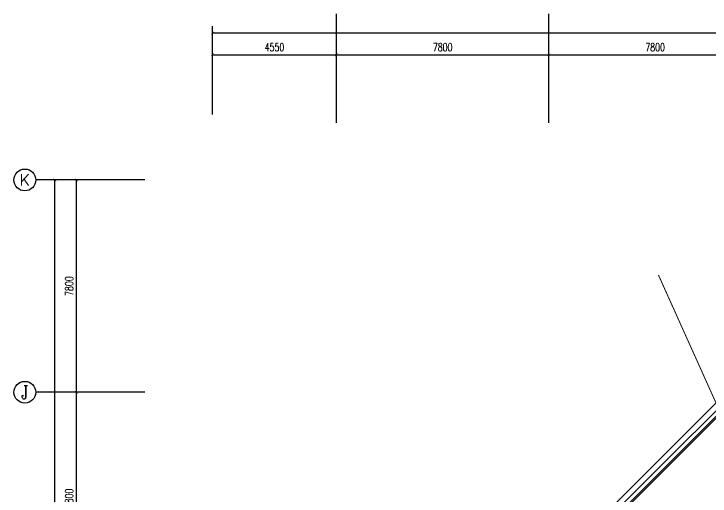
# Model space of a CAD drawing. Header units: millimetres. Extents: x 2680932 to 6187768, y 127588 to 383208.
# Drawn here: x 3057789 to 3083346, y 198614 to 216327 of the extents above; entities that cross this region are included whole.
import ezdxf
from ezdxf.enums import TextEntityAlignment as Align

# ---------------------------------------------------------------- set-up
doc = ezdxf.new("R2010")
doc.units = ezdxf.units.MM
doc.header["$LTSCALE"] = 20
for name, color, linetype in [('AXIS', 3, 'Continuous'), ('AXIS_TEXT', 7, 'Continuous'), ('WIRE-照明', 1, 'Continuous'), ('装饰一', 201, 'Continuous'), ('阳台栏杆', 149, 'Continuous')]:
    doc.layers.add(name, color=color, linetype=linetype)
doc.styles.add('_TCH_AXIS', font='COMPLEX', dxfattribs={"bigfont": 'GBCBIG'})
doc.styles.add('_TCH_DIM_T3', font='SIMPLEX', dxfattribs={"width": 0.705882, "bigfont": 'GBCBIG'})
doc.styles.add('COMPLEX', font='complex')
doc.dimstyles.new('_TCH_ARCH&&100', dxfattribs={"dimtxt": 297.5, "dimasz": 100, "dimexe": 250, "dimexo": 300, "dimgap": 126.25, "dimtad": 1, "dimdec": 0, "dimzin": 0, "dimdsep": 46, "dimtxsty": '_TCH_DIM_T3', "dimblk": 'ARCHTICK', "dimcen": 0.09, "dimclrt": 7, "dimazin": 2, "dimtfac": 1, "dimtdec": 0, "dimtix": 1, "dimtmove": 2, "dimatfit": 3, "dimfxl": 1, "dimtolj": 1, "dimtzin": 0, "dimarcsym": 0})

# ---------------------------------------------------------------- blocks, each defined once
blk = doc.blocks.new('_ArchTick')
at = {"color": 0, "linetype": 'ByBlock', "lineweight": -3, "const_width": 0.15}
blk.add_lwpolyline([(-0.5, -0.5), (0.5, 0.5)], dxfattribs=at)
blk = doc.blocks.new('*D294')
at = {"layer": 'AXIS', "color": 0, "lineweight": -2, "transparency": 16777216}
for p, q in [((3065079, 212627), (3065079, 215077)), ((3069629, 212627), (3069629, 215077)), ((3065079, 214827), (3069629, 214827))]:
    blk.add_line(p, q, dxfattribs=at)
at = {"layer": 'Defpoints', "color": 0, "transparency": 16777216}
for p in [(3069629, 214827), (3065079, 212327), (3069629, 212327)]:
    blk.add_point(p, dxfattribs=at)
at = {"layer": 'AXIS', "color": 0, "lineweight": -2, "transparency": 16777216, "xscale": 100, "yscale": 100, "zscale": 100, "rotation": 180}
blk.add_blockref('_ArchTick', (3065079, 214827), dxfattribs=at)
at = {"layer": 'AXIS', "color": 0, "lineweight": -2, "transparency": 16777216, "xscale": 100, "yscale": 100, "zscale": 100}
blk.add_blockref('_ArchTick', (3069629, 214827), dxfattribs=at)
at = {"layer": 'AXIS', "color": 7, "transparency": 16777216, "insert": (3067354, 215102), "char_height": 297.5, "attachment_point": 5, "style": '_TCH_DIM_T3'}
blk.add_mtext('\\A1;4550', dxfattribs=at)
blk = doc.blocks.new('*D295')
at = {"layer": 'AXIS', "color": 0, "lineweight": -2, "transparency": 16777216}
for p, q in [((3069629, 212627), (3069629, 215077)), ((3077429, 212627), (3077429, 215077)), ((3069629, 214827), (3077429, 214827))]:
    blk.add_line(p, q, dxfattribs=at)
at = {"layer": 'Defpoints', "color": 0, "transparency": 16777216}
for p in [(3077429, 214827), (3069629, 212327), (3077429, 212327)]:
    blk.add_point(p, dxfattribs=at)
at = {"layer": 'AXIS', "color": 0, "lineweight": -2, "transparency": 16777216, "xscale": 100, "yscale": 100, "zscale": 100, "rotation": 180}
blk.add_blockref('_ArchTick', (3069629, 214827), dxfattribs=at)
at = {"layer": 'AXIS', "color": 0, "lineweight": -2, "transparency": 16777216, "xscale": 100, "yscale": 100, "zscale": 100}
blk.add_blockref('_ArchTick', (3077429, 214827), dxfattribs=at)
at = {"layer": 'AXIS', "color": 7, "transparency": 16777216, "insert": (3073529, 215102), "char_height": 297.5, "attachment_point": 5, "style": '_TCH_DIM_T3'}
blk.add_mtext('\\A1;7800', dxfattribs=at)
blk = doc.blocks.new('*D296')
at = {"layer": 'AXIS', "color": 0, "lineweight": -2, "transparency": 16777216}
for p, q in [((3077429, 212627), (3077429, 215077)), ((3085229, 212627), (3085229, 215077)), ((3077429, 214827), (3085229, 214827))]:
    blk.add_line(p, q, dxfattribs=at)
at = {"layer": 'Defpoints', "color": 0, "transparency": 16777216}
for p in [(3085229, 214827), (3077429, 212327), (3085229, 212327)]:
    blk.add_point(p, dxfattribs=at)
at = {"layer": 'AXIS', "color": 0, "lineweight": -2, "transparency": 16777216, "xscale": 100, "yscale": 100, "zscale": 100, "rotation": 180}
blk.add_blockref('_ArchTick', (3077429, 214827), dxfattribs=at)
at = {"layer": 'AXIS', "color": 0, "lineweight": -2, "transparency": 16777216, "xscale": 100, "yscale": 100, "zscale": 100}
blk.add_blockref('_ArchTick', (3085229, 214827), dxfattribs=at)
at = {"layer": 'AXIS', "color": 7, "transparency": 16777216, "insert": (3081329, 215102), "char_height": 297.5, "attachment_point": 5, "style": '_TCH_DIM_T3'}
blk.add_mtext('\\A1;7800', dxfattribs=at)
blk = doc.blocks.new('*D301')
at = {"layer": 'AXIS', "color": 0, "lineweight": -2, "transparency": 16777216}
for p, q in [((3065079, 212627), (3065079, 215877)), ((3116429, 212627), (3116429, 215877)), ((3065079, 215627), (3116429, 215627))]:
    blk.add_line(p, q, dxfattribs=at)
at = {"layer": 'Defpoints', "color": 0, "transparency": 16777216}
for p in [(3116429, 215627), (3065079, 212327), (3116429, 212327)]:
    blk.add_point(p, dxfattribs=at)
at = {"layer": 'AXIS', "color": 0, "lineweight": -2, "transparency": 16777216, "xscale": 100, "yscale": 100, "zscale": 100, "rotation": 180}
blk.add_blockref('_ArchTick', (3065079, 215627), dxfattribs=at)
at = {"layer": 'AXIS', "color": 0, "lineweight": -2, "transparency": 16777216, "xscale": 100, "yscale": 100, "zscale": 100}
blk.add_blockref('_ArchTick', (3116429, 215627), dxfattribs=at)
at = {"layer": 'AXIS', "color": 7, "transparency": 16777216, "insert": (3090754, 215902), "char_height": 297.5, "attachment_point": 5, "style": '_TCH_DIM_T3'}
blk.add_mtext('\\A1;51350', dxfattribs=at)
blk = doc.blocks.new('*D308')
at = {"layer": 'AXIS', "color": 0, "lineweight": -2, "transparency": 16777216}
for p, q in [((3062289, 202427), (3059839, 202427)), ((3060089, 194627), (3060089, 202427)), ((3062289, 194627), (3059839, 194627))]:
    blk.add_line(p, q, dxfattribs=at)
at = {"layer": 'Defpoints', "color": 0, "transparency": 16777216}
for p in [(3060089, 202427), (3062589, 202427), (3062589, 194627)]:
    blk.add_point(p, dxfattribs=at)
at = {"layer": 'AXIS', "color": 0, "lineweight": -2, "transparency": 16777216, "xscale": 100, "yscale": 100, "zscale": 100}
for p, rotation in [((3060089, 202427), 90), ((3060089, 194627), 270)]:
    blk.add_blockref('_ArchTick', p, dxfattribs=dict(at, rotation=rotation))
at = {"layer": 'AXIS', "color": 7, "transparency": 16777216, "insert": (3059814, 198527), "char_height": 297.5, "attachment_point": 5, "rotation": 90, "style": '_TCH_DIM_T3'}
blk.add_mtext('\\A1;7800', dxfattribs=at)
blk = doc.blocks.new('*D309')
at = {"layer": 'AXIS', "color": 0, "lineweight": -2, "transparency": 16777216}
for p, q in [((3062289, 210227), (3059839, 210227)), ((3060089, 202427), (3060089, 210227)), ((3062289, 202427), (3059839, 202427))]:
    blk.add_line(p, q, dxfattribs=at)
at = {"layer": 'Defpoints', "color": 0, "transparency": 16777216}
for p in [(3060089, 210227), (3062589, 210227), (3062589, 202427)]:
    blk.add_point(p, dxfattribs=at)
at = {"layer": 'AXIS', "color": 0, "lineweight": -2, "transparency": 16777216, "xscale": 100, "yscale": 100, "zscale": 100}
for p, rotation in [((3060089, 210227), 90), ((3060089, 202427), 270)]:
    blk.add_blockref('_ArchTick', p, dxfattribs=dict(at, rotation=rotation))
at = {"layer": 'AXIS', "color": 7, "transparency": 16777216, "insert": (3059814, 206327), "char_height": 297.5, "attachment_point": 5, "rotation": 90, "style": '_TCH_DIM_T3'}
blk.add_mtext('\\A1;7800', dxfattribs=at)
blk = doc.blocks.new('*D310')
at = {"layer": 'AXIS', "color": 0, "lineweight": -2, "transparency": 16777216}
for p, q in [((3062289, 210227), (3059039, 210227)), ((3059289, 147827), (3059289, 210227)), ((3062289, 147827), (3059039, 147827))]:
    blk.add_line(p, q, dxfattribs=at)
at = {"layer": 'Defpoints', "color": 0, "transparency": 16777216}
for p in [(3059289, 210227), (3062589, 210227), (3062589, 147827)]:
    blk.add_point(p, dxfattribs=at)
at = {"layer": 'AXIS', "color": 0, "lineweight": -2, "transparency": 16777216, "xscale": 100, "yscale": 100, "zscale": 100}
for p, rotation in [((3059289, 210227), 90), ((3059289, 147827), 270)]:
    blk.add_blockref('_ArchTick', p, dxfattribs=dict(at, rotation=rotation))
at = {"layer": 'AXIS', "color": 7, "transparency": 16777216, "insert": (3059014, 179027), "char_height": 297.5, "attachment_point": 5, "rotation": 90, "style": '_TCH_DIM_T3'}
blk.add_mtext('\\A1;62400', dxfattribs=at)
blk = doc.blocks.new('_AXISO')
blk.add_circle((0, 0), 0.5)
at = {"layer": 'AXIS_TEXT', "style": 'COMPLEX', "width": 1.041667}
blk.add_attdef('A', text='', height=0.56, dxfattribs=at).set_placement((-0.25, -0.28), (0.25, -0.28), align=Align.FIT)

msp = doc.modelspace()

# ---------------------------------------------------------------- linework, layer by layer
at = {"layer": 'AXIS'}
for p, q in [((3069629.1, 212327), (3069629.1, 216327)), ((3077429.1, 212327), (3077429.1, 216327)), ((3062589.1, 210227), (3058589.1, 210227)), ((3062589.1, 202427), (3058589.1, 202427))]:
    msp.add_line(p, q, dxfattribs=at)
at = {"layer": 'WIRE-照明', "color": 0, "linetype": 'Continuous', "const_width": 35}
msp.add_lwpolyline([(3081449.1, 206738.1), (3089387.9, 189076.6)], dxfattribs=at)
at = {"layer": '装饰一'}
for points in [[(3118431, 178935.7), (3117843.2, 206444, 0.4192246), (3115663, 208497.6), (3089588.7, 207494.7, 0.1889402), (3088585.7, 207056.5), (3064713.2, 183184, 0.1951669), (3064274, 182145), (3063786.7, 148357.2, 0.4109331), (3065540.4, 146531.9), (3093206.1, 145822.5, 0.4559937), (3095651.8, 148496.8), (3095284, 151684.5, -0.4333475), (3116442.2, 176793.8, 0.4050511)], [(3118231.1, 178931.4), (3117643.3, 206439.7, 0.4192246), (3115670.7, 208297.7), (3089596.4, 207294.9, 0.1889402), (3088727.1, 206915.1), (3064854.6, 183042.6, 0.1951669), (3064474, 182142.1), (3063986.7, 148354.4, 0.4109331), (3065545.5, 146731.8), (3093211.2, 146022.4, 0.4559937), (3095453.1, 148473.9), (3095085.3, 151661.3, -0.4333439), (3116431.7, 176993.5, 0.4050511)]]:
    msp.add_lwpolyline(points, format="xyb", close=True, dxfattribs=at)
at = {"layer": '阳台栏杆'}
for points in [[(3111704.2, 176383.4, -0.0524572), (3116424.3, 177133.3, 0.4050511), (3118091.1, 178928.5), (3117503.3, 206436.7, 0.4192246), (3115676.1, 208157.8), (3089601.8, 207155, 0.1889402), (3088826.1, 206816.1), (3064953.6, 182943.6, 0.1951669), (3064614, 182140), (3064126.7, 148352.3, 0.4109331), (3065549.1, 146871.8), (3093214.8, 146162.4, 0.4559937), (3095314, 148457.8), (3094946.3, 151645.1, -0.0272415), (3094789.4, 154127, -0.0272415)], [(3111704.2, 176445.5, -0.0522808), (3116421.1, 177193.2, 0.4050511), (3118031.1, 178927.2), (3117443.3, 206435.4, 0.4192246), (3115678.4, 208097.9), (3089604.1, 207095, 0.1889402), (3088868.6, 206773.6), (3064996.1, 182901.1, 0.1951669), (3064674, 182139.2), (3064186.7, 148351.5, 0.4109331), (3065550.6, 146931.7), (3093216.3, 146222.4, 0.4559937), (3095254.4, 148451), (3094886.7, 151638.1, -0.0272463), (3094729.4, 154127, -0.0272463)]]:
    msp.add_lwpolyline(points, format="xyb", dxfattribs=at)

# ---------------------------------------------------------------- block references
at = {"layer": 'AXIS'}
ref = msp.add_blockref('_AXISO', (3058189.1, 210227), dxfattribs=dict(at, xscale=800, yscale=800, zscale=800))
ref.add_attrib('A', 'K', dxfattribs={"layer": 'AXIS_TEXT', "height": 415.3, "style": '_TCH_AXIS'}).set_placement((3058001.2, 210019.4), (3058376.9, 210019.4), align=Align.FIT)
ref = msp.add_blockref('_AXISO', (3058189.1, 202427), dxfattribs=dict(at, xscale=800, yscale=800, zscale=800))
ref.add_attrib('A', 'J', dxfattribs={"layer": 'AXIS_TEXT', "height": 496.1, "style": '_TCH_AXIS'}).set_placement((3058059.2, 202179), (3058319, 202179), align=Align.FIT)

# ---------------------------------------------------------------- dimensions: what is measured, and where the dimension line sits
for p1, p2, distance, picture, middle in [((3065079.1, 212327), (3116429.1, 212327), 3300, '*D301', (3090754.1, 215902)), ((3065079.1, 212327), (3069629.1, 212327), 2500, '*D294', (3067354.1, 215102)), ((3069629.1, 212327), (3077429.1, 212327), 2500, '*D295', (3073529.1, 215102)), ((3077429.1, 212327), (3085229.1, 212327), 2500, '*D296', (3081329.1, 215102)), ((3062589.1, 147827), (3062589.1, 210227), 3300, '*D310', (3059014.1, 179027)), ((3062589.1, 202427), (3062589.1, 210227), 2500, '*D309', (3059814.1, 206327)), ((3062589.1, 194627), (3062589.1, 202427), 2500, '*D308', (3059814.1, 198527))]:
    dim = msp.add_aligned_dim(p1=p1, p2=p2, distance=distance, dimstyle='_TCH_ARCH&&100', dxfattribs=at)
    dim.commit()
    dim.dimension.update_dxf_attribs({"geometry": picture, "text_midpoint": middle})

doc.saveas('drawing.dxf')
